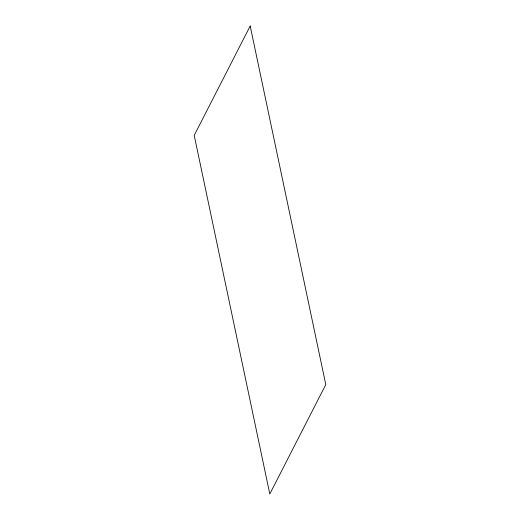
<?xml version="1.0" encoding="UTF-8"?>
<svg xmlns="http://www.w3.org/2000/svg" width="520" height="520" viewBox="0 0 520 520"><rect width="100%" height="100%" fill="white"/><g stroke="black" fill="none" stroke-linecap="round" stroke-linejoin="round"><path stroke-width="0.78" d="M250.192 26L194.214 135.388L269.808 494L325.786 384.612L250.192 26"/></g></svg>
